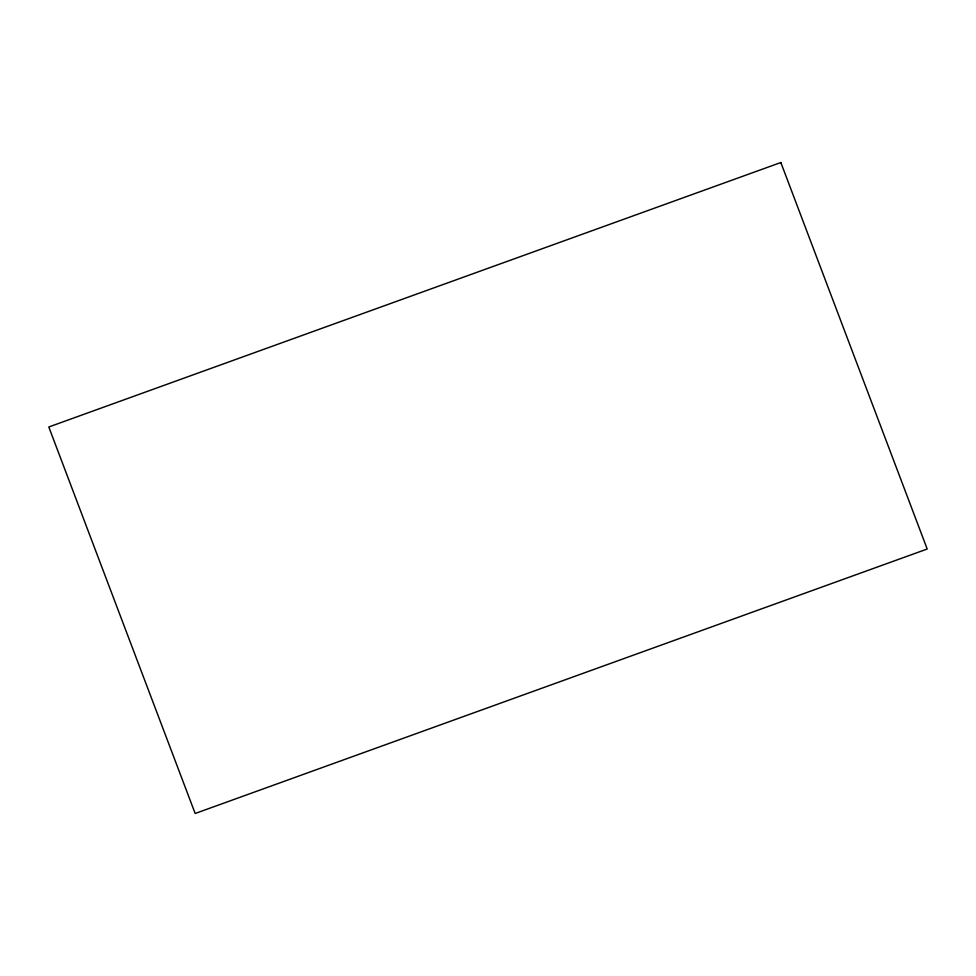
<?xml version="1.0" encoding="UTF-8"?>
<svg xmlns="http://www.w3.org/2000/svg" width="976" height="976" viewBox="0 0 976 976"><rect width="100%" height="100%" fill="white"/><g stroke="black" fill="none" stroke-linecap="round" stroke-linejoin="round"><path stroke-width="1.46" d="M780.837 162.516L48.8 426.988L195.163 813.484L927.2 549.012L780.837 162.516"/></g></svg>
